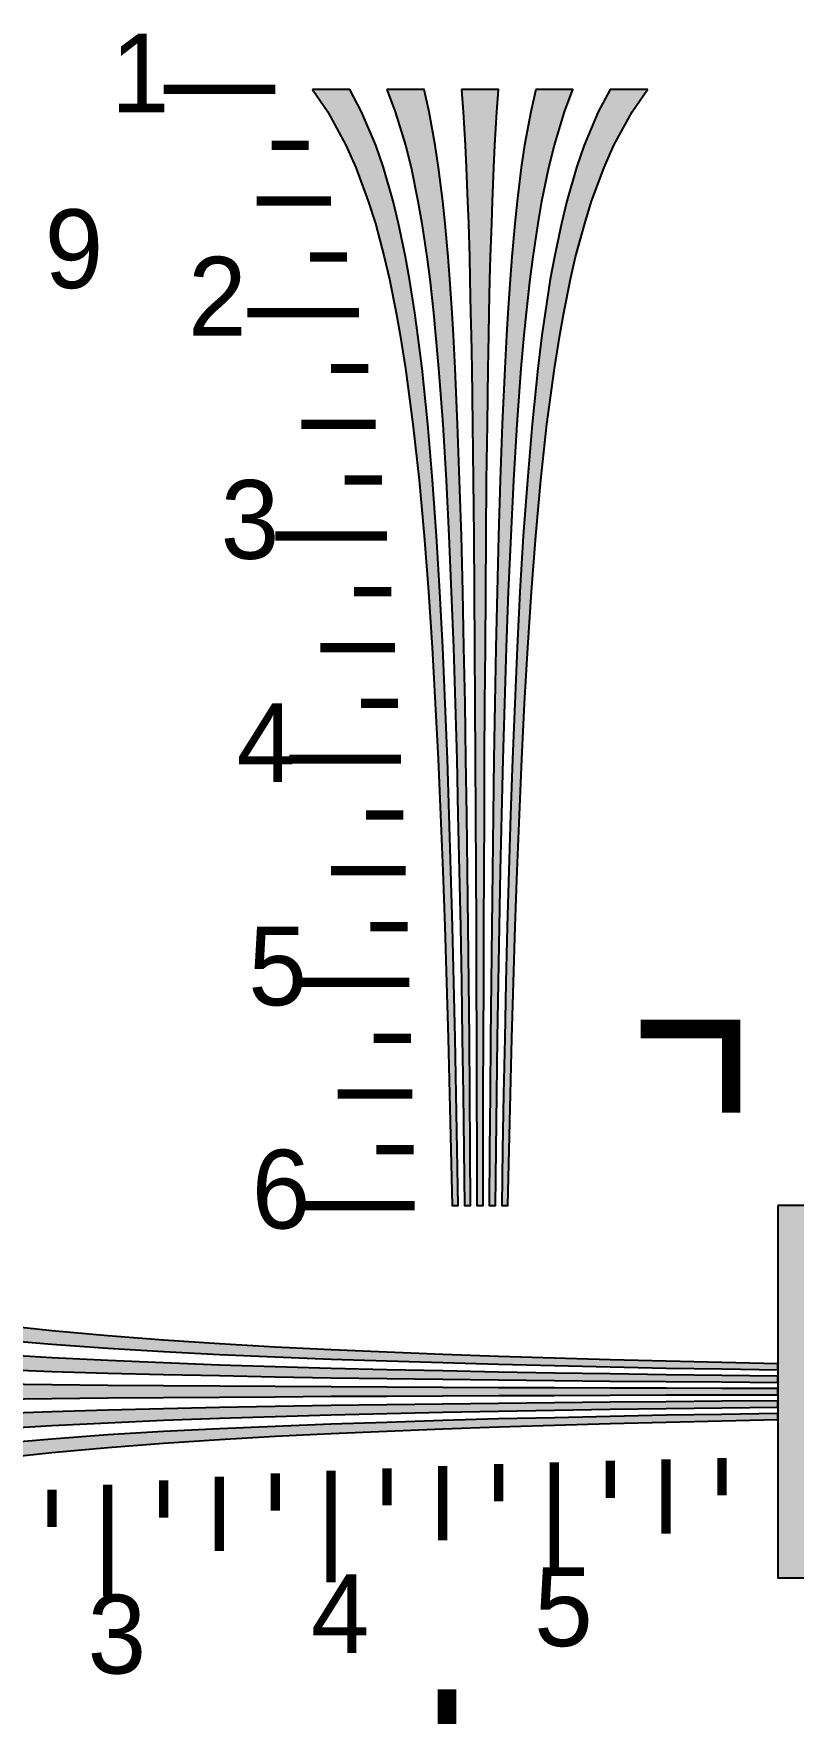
# Model space of a CAD drawing. Header units: millimetres. Extents: x 0 to 1582, y 0 to 984.
# Drawn here: x 591.2 to 754.5, y 435.1 to 796.3 of the extents above; entities that cross this region are included whole.
import ezdxf

# ---------------------------------------------------------------- set-up
doc = ezdxf.new("R2010")
doc.units = ezdxf.units.MM
for name, color, linetype in [('CENTER', 7, 'Continuous'), ('LABELS', 7, 'Continuous'), ('SFR', 7, 'Continuous')]:
    doc.layers.add(name, color=color, linetype=linetype)

msp = doc.modelspace()

# ---------------------------------------------------------------- hatches: boundary and pattern name
at = {"layer": 'CENTER', "true_color": 0x000000}
h = msp.add_hatch(color=7, dxfattribs=at)
h.dxf.hatch_style = 1
h.paths.add_polyline_path([(651.12, 784.25), (654.4, 779.45), (658.32, 772.25), (660.44, 767.45), (663.12, 760.25), (664.64, 755.45), (666.56, 748.25), (667.68, 743.45), (669.12, 736.25), (669.96, 731.45), (671.12, 724.25), (672.72, 712.25), (674.04, 700.25), (675.12, 688.25), (676.04, 676.25), (676.84, 664.25), (677.52, 652.25), (678.12, 640.25), (678.64, 628.25), (679.12, 616.25), (679.56, 604.25), (679.92, 592.25), (680.28, 580.25), (680.56, 568.25), (680.84, 556.25), (681.12, 544.25), (682.44, 544.25), (682.24, 556.25), (682.04, 568.25), (681.8, 580.25), (681.52, 592.25), (681.24, 604.25), (680.88, 616.25), (680.52, 628.25), (680.12, 640.25), (679.64, 652.25), (679.12, 664.25), (678.52, 676.25), (677.8, 688.25), (676.92, 700.25), (675.92, 712.25), (674.68, 724.25), (673.8, 731.45), (673.12, 736.25), (672, 743.45), (671.12, 748.25), (669.64, 755.45), (668.44, 760.25), (666.36, 767.45), (664.72, 772.25), (661.68, 779.45), (659.12, 784.25), (651.12, 784.25), (651.12, 784.25)])
h = msp.add_hatch(color=7, dxfattribs=at)
h.dxf.hatch_style = 1
h.paths.add_polyline_path([(667.12, 784.25), (668.92, 779.45), (671.12, 772.25), (672.32, 767.45), (673.8, 760.25), (674.64, 755.45), (675.68, 748.25), (676.32, 743.45), (677.12, 736.25), (677.6, 731.45), (678.24, 724.25), (679.12, 712.25), (679.84, 700.25), (680.44, 688.25), (680.96, 676.25), (681.4, 664.25), (681.8, 652.25), (682.12, 640.25), (682.4, 628.25), (682.68, 616.25), (682.92, 604.25), (683.12, 592.25), (683.32, 580.25), (683.48, 568.25), (683.64, 556.25), (683.8, 544.25), (685.12, 544.25), (685.04, 556.25), (684.92, 568.25), (684.84, 580.25), (684.72, 592.25), (684.6, 604.25), (684.44, 616.25), (684.28, 628.25), (684.12, 640.25), (683.92, 652.25), (683.68, 664.25), (683.44, 676.25), (683.12, 688.25), (682.76, 700.25), (682.32, 712.25), (681.8, 724.25), (681.4, 731.45), (681.12, 736.25), (680.64, 743.45), (680.28, 748.25), (679.64, 755.45), (679.12, 760.25), (678.24, 767.45), (677.52, 772.25), (676.2, 779.45), (675.12, 784.25), (667.12, 784.25), (667.12, 784.25)])
h = msp.add_hatch(color=7, dxfattribs=at)
h.dxf.hatch_style = 1
h.paths.add_polyline_path([(683.12, 784.25), (683.48, 779.45), (683.92, 772.25), (684.16, 767.45), (684.44, 760.25), (684.64, 755.45), (684.84, 748.25), (684.96, 743.45), (685.12, 736.25), (685.2, 731.45), (685.36, 724.25), (685.52, 712.25), (685.68, 700.25), (685.8, 688.25), (685.88, 676.25), (685.96, 664.25), (686.04, 652.25), (686.12, 640.25), (686.16, 628.25), (686.24, 616.25), (686.28, 604.25), (686.32, 592.25), (686.36, 580.25), (686.4, 568.25), (686.44, 556.25), (686.44, 544.25), (687.8, 544.25), (687.8, 556.25), (687.84, 568.25), (687.88, 580.25), (687.92, 592.25), (687.96, 604.25), (688, 616.25), (688.08, 628.25), (688.12, 640.25), (688.2, 652.25), (688.28, 664.25), (688.36, 676.25), (688.44, 688.25), (688.56, 700.25), (688.72, 712.25), (688.88, 724.25), (689.04, 731.45), (689.12, 736.25), (689.28, 743.45), (689.4, 748.25), (689.64, 755.45), (689.8, 760.25), (690.08, 767.45), (690.32, 772.25), (690.76, 779.45), (691.12, 784.25), (683.12, 784.25), (683.12, 784.25)])
h = msp.add_hatch(color=7, dxfattribs=at)
h.dxf.hatch_style = 1
h.paths.add_polyline_path([(699.12, 784.25), (698.04, 779.45), (696.72, 772.25), (696, 767.45), (695.12, 760.25), (694.64, 755.45), (693.96, 748.25), (693.6, 743.45), (693.12, 736.25), (692.84, 731.45), (692.44, 724.25), (691.92, 712.25), (691.48, 700.25), (691.12, 688.25), (690.8, 676.25), (690.56, 664.25), (690.32, 652.25), (690.12, 640.25), (689.96, 628.25), (689.8, 616.25), (689.64, 604.25), (689.52, 592.25), (689.4, 580.25), (689.32, 568.25), (689.2, 556.25), (689.12, 544.25), (690.44, 544.25), (690.6, 556.25), (690.76, 568.25), (690.92, 580.25), (691.12, 592.25), (691.32, 604.25), (691.56, 616.25), (691.84, 628.25), (692.12, 640.25), (692.44, 652.25), (692.84, 664.25), (693.28, 676.25), (693.8, 688.25), (694.4, 700.25), (695.12, 712.25), (696, 724.25), (696.64, 731.45), (697.12, 736.25), (697.92, 743.45), (698.56, 748.25), (699.64, 755.45), (700.44, 760.25), (701.92, 767.45), (703.12, 772.25), (705.32, 779.45), (707.12, 784.25), (699.12, 784.25), (699.12, 784.25)])
h = msp.add_hatch(color=7, dxfattribs=at)
h.dxf.hatch_style = 1
h.paths.add_polyline_path([(715.12, 784.25), (712.56, 779.45), (709.52, 772.25), (707.88, 767.45), (705.8, 760.25), (704.64, 755.45), (703.12, 748.25), (702.24, 743.45), (701.12, 736.25), (700.44, 731.45), (699.56, 724.25), (698.32, 712.25), (697.32, 700.25), (696.44, 688.25), (695.72, 676.25), (695.12, 664.25), (694.6, 652.25), (694.12, 640.25), (693.72, 628.25), (693.36, 616.25), (693, 604.25), (692.72, 592.25), (692.44, 580.25), (692.2, 568.25), (692, 556.25), (691.8, 544.25), (693.12, 544.25), (693.4, 556.25), (693.68, 568.25), (693.96, 580.25), (694.32, 592.25), (694.68, 604.25), (695.12, 616.25), (695.6, 628.25), (696.12, 640.25), (696.72, 652.25), (697.4, 664.25), (698.2, 676.25), (699.12, 688.25), (700.2, 700.25), (701.52, 712.25), (703.12, 724.25), (704.28, 731.45), (705.12, 736.25), (706.56, 743.45), (707.68, 748.25), (709.64, 755.45), (711.12, 760.25), (713.8, 767.45), (715.92, 772.25), (719.84, 779.45), (723.12, 784.25), (715.12, 784.25), (715.12, 784.25)])
h = msp.add_hatch(color=7, dxfattribs=at)
h.dxf.hatch_style = 1
h.paths.add_polyline_path([(751.12, 544.25), (751.12, 464.25), (831.12, 464.25), (831.12, 544.25), (751.12, 544.25)])
h = msp.add_hatch(color=7, dxfattribs=at)
h.dxf.hatch_style = 1
h.paths.add_polyline_path([(511.12, 532.25), (515.92, 529.69), (523.12, 526.65), (527.92, 525.01), (535.12, 522.93), (539.92, 521.77), (547.12, 520.25), (551.92, 519.37), (559.12, 518.25), (563.92, 517.57), (571.12, 516.69), (583.12, 515.45), (595.12, 514.45), (607.12, 513.57), (619.12, 512.85), (631.12, 512.25), (643.12, 511.73), (655.12, 511.25), (667.12, 510.85), (679.12, 510.49), (691.12, 510.13), (703.12, 509.85), (715.12, 509.57), (727.12, 509.33), (739.12, 509.13), (751.12, 508.93), (751.12, 510.25), (739.12, 510.53), (727.12, 510.81), (715.12, 511.09), (703.12, 511.45), (691.12, 511.81), (679.12, 512.25), (667.12, 512.73), (655.12, 513.25), (643.12, 513.85), (631.12, 514.53), (619.12, 515.33), (607.12, 516.25), (595.12, 517.33), (583.12, 518.65), (571.12, 520.25), (563.92, 521.41), (559.12, 522.25), (551.92, 523.69), (547.12, 524.81), (539.92, 526.77), (535.12, 528.25), (527.92, 530.93), (523.12, 533.05), (515.92, 536.97), (511.12, 540.25), (511.12, 532.25), (511.12, 532.25)])
h = msp.add_hatch(color=7, dxfattribs=at)
h.dxf.hatch_style = 1
h.paths.add_polyline_path([(511.12, 516.25), (515.92, 515.17), (523.12, 513.85), (527.92, 513.13), (535.12, 512.25), (539.92, 511.77), (547.12, 511.09), (551.92, 510.73), (559.12, 510.25), (563.92, 509.97), (571.12, 509.57), (583.12, 509.05), (595.12, 508.61), (607.12, 508.25), (619.12, 507.93), (631.12, 507.69), (643.12, 507.45), (655.12, 507.25), (667.12, 507.09), (679.12, 506.93), (691.12, 506.77), (703.12, 506.65), (715.12, 506.53), (727.12, 506.45), (739.12, 506.33), (751.12, 506.25), (751.12, 507.57), (739.12, 507.73), (727.12, 507.89), (715.12, 508.05), (703.12, 508.25), (691.12, 508.45), (679.12, 508.69), (667.12, 508.97), (655.12, 509.25), (643.12, 509.57), (631.12, 509.97), (619.12, 510.41), (607.12, 510.93), (595.12, 511.53), (583.12, 512.25), (571.12, 513.13), (563.92, 513.77), (559.12, 514.25), (551.92, 515.05), (547.12, 515.69), (539.92, 516.77), (535.12, 517.57), (527.92, 519.05), (523.12, 520.25), (515.92, 522.45), (511.12, 524.25), (511.12, 516.25), (511.12, 516.25)])
h = msp.add_hatch(color=7, dxfattribs=at)
h.dxf.hatch_style = 1
h.paths.add_polyline_path([(511.12, 500.25), (515.92, 500.61), (523.12, 501.05), (527.92, 501.29), (535.12, 501.57), (539.92, 501.77), (547.12, 501.97), (551.92, 502.09), (559.12, 502.25), (563.92, 502.33), (571.12, 502.49), (583.12, 502.65), (595.12, 502.81), (607.12, 502.93), (619.12, 503.01), (631.12, 503.09), (643.12, 503.17), (655.12, 503.25), (667.12, 503.29), (679.12, 503.37), (691.12, 503.41), (703.12, 503.45), (715.12, 503.49), (727.12, 503.53), (739.12, 503.57), (751.12, 503.57), (751.12, 504.93), (739.12, 504.93), (727.12, 504.97), (715.12, 505.01), (703.12, 505.05), (691.12, 505.09), (679.12, 505.13), (667.12, 505.21), (655.12, 505.25), (643.12, 505.33), (631.12, 505.41), (619.12, 505.49), (607.12, 505.57), (595.12, 505.69), (583.12, 505.85), (571.12, 506.01), (563.92, 506.17), (559.12, 506.25), (551.92, 506.41), (547.12, 506.53), (539.92, 506.77), (535.12, 506.93), (527.92, 507.21), (523.12, 507.45), (515.92, 507.89), (511.12, 508.25), (511.12, 500.25), (511.12, 500.25)])
h = msp.add_hatch(color=7, dxfattribs=at)
h.dxf.hatch_style = 1
h.paths.add_polyline_path([(511.12, 484.25), (515.92, 486.05), (523.12, 488.25), (527.92, 489.45), (535.12, 490.93), (539.92, 491.77), (547.12, 492.81), (551.92, 493.45), (559.12, 494.25), (563.92, 494.73), (571.12, 495.37), (583.12, 496.25), (595.12, 496.97), (607.12, 497.57), (619.12, 498.09), (631.12, 498.53), (643.12, 498.93), (655.12, 499.25), (667.12, 499.53), (679.12, 499.81), (691.12, 500.05), (703.12, 500.25), (715.12, 500.45), (727.12, 500.61), (739.12, 500.77), (751.12, 500.93), (751.12, 502.25), (739.12, 502.17), (727.12, 502.05), (715.12, 501.97), (703.12, 501.85), (691.12, 501.73), (679.12, 501.57), (667.12, 501.41), (655.12, 501.25), (643.12, 501.05), (631.12, 500.81), (619.12, 500.57), (607.12, 500.25), (595.12, 499.89), (583.12, 499.45), (571.12, 498.93), (563.92, 498.53), (559.12, 498.25), (551.92, 497.77), (547.12, 497.41), (539.92, 496.77), (535.12, 496.25), (527.92, 495.37), (523.12, 494.65), (515.92, 493.33), (511.12, 492.25), (511.12, 484.25), (511.12, 484.25)])
h = msp.add_hatch(color=7, dxfattribs=at)
h.dxf.hatch_style = 1
h.paths.add_polyline_path([(511.12, 468.25), (515.92, 471.53), (523.12, 475.45), (527.92, 477.57), (535.12, 480.25), (539.92, 481.77), (547.12, 483.69), (551.92, 484.81), (559.12, 486.25), (563.92, 487.09), (571.12, 488.25), (583.12, 489.85), (595.12, 491.17), (607.12, 492.25), (619.12, 493.17), (631.12, 493.97), (643.12, 494.65), (655.12, 495.25), (667.12, 495.77), (679.12, 496.25), (691.12, 496.69), (703.12, 497.05), (715.12, 497.41), (727.12, 497.69), (739.12, 497.97), (751.12, 498.25), (751.12, 499.57), (739.12, 499.37), (727.12, 499.17), (715.12, 498.93), (703.12, 498.65), (691.12, 498.37), (679.12, 498.01), (667.12, 497.65), (655.12, 497.25), (643.12, 496.77), (631.12, 496.25), (619.12, 495.65), (607.12, 494.93), (595.12, 494.05), (583.12, 493.05), (571.12, 491.81), (563.92, 490.93), (559.12, 490.25), (551.92, 489.13), (547.12, 488.25), (539.92, 486.77), (535.12, 485.57), (527.92, 483.49), (523.12, 481.85), (515.92, 478.81), (511.12, 476.25), (511.12, 468.25)])

# ---------------------------------------------------------------- linework, layer by layer
at = {"layer": 'CENTER', "color": 250, "lineweight": 35, "const_width": 2}
for points in [[(619.12, 784.25), (643.12, 784.25)], [(642.32, 772.25), (650.32, 772.25)], [(639.12, 760.25), (655.12, 760.25)], [(650.56, 748.25), (658.56, 748.25)], [(637.12, 736.25), (661.12, 736.25)], [(655.12, 724.25), (663.12, 724.25)], [(648.72, 712.25), (664.72, 712.25)], [(658.04, 700.25), (666.04, 700.25)], [(643.12, 688.25), (667.12, 688.25)], [(660.04, 676.25), (668.04, 676.25)], [(652.84, 664.25), (668.84, 664.25)], [(661.52, 652.25), (669.52, 652.25)], [(646.12, 640.25), (670.12, 640.25)], [(662.64, 628.25), (670.64, 628.25)], [(655.12, 616.25), (671.12, 616.25)], [(663.56, 604.25), (671.56, 604.25)], [(647.92, 592.25), (671.92, 592.25)], [(664.28, 580.25), (672.28, 580.25)], [(656.56, 568.25), (672.56, 568.25)], [(664.84, 556.25), (672.84, 556.25)], [(649.12, 544.25), (673.12, 544.25)], [(643.12, 478.65), (643.12, 486.65)], [(655.12, 463.25), (655.12, 487.25)], [(667.12, 479.77), (667.12, 487.77)], [(679.12, 472.25), (679.12, 488.25)], [(691.12, 480.69), (691.12, 488.69)], [(703.12, 465.05), (703.12, 489.05)], [(715.12, 481.41), (715.12, 489.41)], [(727.12, 473.69), (727.12, 489.69)], [(739.12, 481.97), (739.12, 489.97)], [(595.12, 475.17), (595.12, 483.17)], [(607.12, 460.25), (607.12, 484.25)], [(619.12, 477.17), (619.12, 485.17)], [(631.12, 469.97), (631.12, 485.97)]]:
    msp.add_lwpolyline(points, dxfattribs=at)
at = {"layer": 'CENTER', "color": 250}
for points in [[(651.12, 784.25), (654.4, 779.45), (658.32, 772.25), (660.44, 767.45), (663.12, 760.25), (664.64, 755.45), (666.56, 748.25), (667.68, 743.45), (669.12, 736.25), (669.96, 731.45), (671.12, 724.25), (672.72, 712.25), (674.04, 700.25), (675.12, 688.25), (676.04, 676.25), (676.84, 664.25), (677.52, 652.25), (678.12, 640.25), (678.64, 628.25), (679.12, 616.25), (679.56, 604.25), (679.92, 592.25), (680.28, 580.25), (680.56, 568.25), (680.84, 556.25), (681.12, 544.25), (682.44, 544.25), (682.24, 556.25), (682.04, 568.25), (681.8, 580.25), (681.52, 592.25), (681.24, 604.25), (680.88, 616.25), (680.52, 628.25), (680.12, 640.25), (679.64, 652.25), (679.12, 664.25), (678.52, 676.25), (677.8, 688.25), (676.92, 700.25), (675.92, 712.25), (674.68, 724.25), (673.8, 731.45), (673.12, 736.25), (672, 743.45), (671.12, 748.25), (669.64, 755.45), (668.44, 760.25), (666.36, 767.45), (664.72, 772.25), (661.68, 779.45), (659.12, 784.25), (651.12, 784.25), (651.12, 784.25)], [(667.12, 784.25), (668.92, 779.45), (671.12, 772.25), (672.32, 767.45), (673.8, 760.25), (674.64, 755.45), (675.68, 748.25), (676.32, 743.45), (677.12, 736.25), (677.6, 731.45), (678.24, 724.25), (679.12, 712.25), (679.84, 700.25), (680.44, 688.25), (680.96, 676.25), (681.4, 664.25), (681.8, 652.25), (682.12, 640.25), (682.4, 628.25), (682.68, 616.25), (682.92, 604.25), (683.12, 592.25), (683.32, 580.25), (683.48, 568.25), (683.64, 556.25), (683.8, 544.25), (685.12, 544.25), (685.04, 556.25), (684.92, 568.25), (684.84, 580.25), (684.72, 592.25), (684.6, 604.25), (684.44, 616.25), (684.28, 628.25), (684.12, 640.25), (683.92, 652.25), (683.68, 664.25), (683.44, 676.25), (683.12, 688.25), (682.76, 700.25), (682.32, 712.25), (681.8, 724.25), (681.4, 731.45), (681.12, 736.25), (680.64, 743.45), (680.28, 748.25), (679.64, 755.45), (679.12, 760.25), (678.24, 767.45), (677.52, 772.25), (676.2, 779.45), (675.12, 784.25), (667.12, 784.25), (667.12, 784.25)], [(683.12, 784.25), (683.48, 779.45), (683.92, 772.25), (684.16, 767.45), (684.44, 760.25), (684.64, 755.45), (684.84, 748.25), (684.96, 743.45), (685.12, 736.25), (685.2, 731.45), (685.36, 724.25), (685.52, 712.25), (685.68, 700.25), (685.8, 688.25), (685.88, 676.25), (685.96, 664.25), (686.04, 652.25), (686.12, 640.25), (686.16, 628.25), (686.24, 616.25), (686.28, 604.25), (686.32, 592.25), (686.36, 580.25), (686.4, 568.25), (686.44, 556.25), (686.44, 544.25), (687.8, 544.25), (687.8, 556.25), (687.84, 568.25), (687.88, 580.25), (687.92, 592.25), (687.96, 604.25), (688, 616.25), (688.08, 628.25), (688.12, 640.25), (688.2, 652.25), (688.28, 664.25), (688.36, 676.25), (688.44, 688.25), (688.56, 700.25), (688.72, 712.25), (688.88, 724.25), (689.04, 731.45), (689.12, 736.25), (689.28, 743.45), (689.4, 748.25), (689.64, 755.45), (689.8, 760.25), (690.08, 767.45), (690.32, 772.25), (690.76, 779.45), (691.12, 784.25), (683.12, 784.25), (683.12, 784.25)], [(699.12, 784.25), (698.04, 779.45), (696.72, 772.25), (696, 767.45), (695.12, 760.25), (694.64, 755.45), (693.96, 748.25), (693.6, 743.45), (693.12, 736.25), (692.84, 731.45), (692.44, 724.25), (691.92, 712.25), (691.48, 700.25), (691.12, 688.25), (690.8, 676.25), (690.56, 664.25), (690.32, 652.25), (690.12, 640.25), (689.96, 628.25), (689.8, 616.25), (689.64, 604.25), (689.52, 592.25), (689.4, 580.25), (689.32, 568.25), (689.2, 556.25), (689.12, 544.25), (690.44, 544.25), (690.6, 556.25), (690.76, 568.25), (690.92, 580.25), (691.12, 592.25), (691.32, 604.25), (691.56, 616.25), (691.84, 628.25), (692.12, 640.25), (692.44, 652.25), (692.84, 664.25), (693.28, 676.25), (693.8, 688.25), (694.4, 700.25), (695.12, 712.25), (696, 724.25), (696.64, 731.45), (697.12, 736.25), (697.92, 743.45), (698.56, 748.25), (699.64, 755.45), (700.44, 760.25), (701.92, 767.45), (703.12, 772.25), (705.32, 779.45), (707.12, 784.25), (699.12, 784.25), (699.12, 784.25)], [(715.12, 784.25), (712.56, 779.45), (709.52, 772.25), (707.88, 767.45), (705.8, 760.25), (704.64, 755.45), (703.12, 748.25), (702.24, 743.45), (701.12, 736.25), (700.44, 731.45), (699.56, 724.25), (698.32, 712.25), (697.32, 700.25), (696.44, 688.25), (695.72, 676.25), (695.12, 664.25), (694.6, 652.25), (694.12, 640.25), (693.72, 628.25), (693.36, 616.25), (693, 604.25), (692.72, 592.25), (692.44, 580.25), (692.2, 568.25), (692, 556.25), (691.8, 544.25), (693.12, 544.25), (693.4, 556.25), (693.68, 568.25), (693.96, 580.25), (694.32, 592.25), (694.68, 604.25), (695.12, 616.25), (695.6, 628.25), (696.12, 640.25), (696.72, 652.25), (697.4, 664.25), (698.2, 676.25), (699.12, 688.25), (700.2, 700.25), (701.52, 712.25), (703.12, 724.25), (704.28, 731.45), (705.12, 736.25), (706.56, 743.45), (707.68, 748.25), (709.64, 755.45), (711.12, 760.25), (713.8, 767.45), (715.92, 772.25), (719.84, 779.45), (723.12, 784.25), (715.12, 784.25), (715.12, 784.25)], [(751.12, 544.25), (751.12, 464.25), (831.12, 464.25), (831.12, 544.25), (751.12, 544.25)]]:
    msp.add_lwpolyline(points, close=True, dxfattribs=at)
for points in [[(583.12, 515.45), (595.12, 514.45), (607.12, 513.57), (619.12, 512.85), (631.12, 512.25), (643.12, 511.73), (655.12, 511.25), (667.12, 510.85), (679.12, 510.49), (691.12, 510.13), (703.12, 509.85), (715.12, 509.57), (727.12, 509.33), (739.12, 509.13), (751.12, 508.93), (751.12, 510.25), (739.12, 510.53), (727.12, 510.81), (715.12, 511.09), (703.12, 511.45), (691.12, 511.81), (679.12, 512.25), (667.12, 512.73), (655.12, 513.25), (643.12, 513.85), (631.12, 514.53), (619.12, 515.33), (607.12, 516.25), (595.12, 517.33), (583.12, 518.65)], [(583.12, 509.05), (595.12, 508.61), (607.12, 508.25), (619.12, 507.93), (631.12, 507.69), (643.12, 507.45), (655.12, 507.25), (667.12, 507.09), (679.12, 506.93), (691.12, 506.77), (703.12, 506.65), (715.12, 506.53), (727.12, 506.45), (739.12, 506.33), (751.12, 506.25), (751.12, 507.57), (739.12, 507.73), (727.12, 507.89), (715.12, 508.05), (703.12, 508.25), (691.12, 508.45), (679.12, 508.69), (667.12, 508.97), (655.12, 509.25), (643.12, 509.57), (631.12, 509.97), (619.12, 510.41), (607.12, 510.93), (595.12, 511.53), (583.12, 512.25)], [(583.12, 502.65), (595.12, 502.81), (607.12, 502.93), (619.12, 503.01), (631.12, 503.09), (643.12, 503.17), (655.12, 503.25), (667.12, 503.29), (679.12, 503.37), (691.12, 503.41), (703.12, 503.45), (715.12, 503.49), (727.12, 503.53), (739.12, 503.57), (751.12, 503.57), (751.12, 504.93), (739.12, 504.93), (727.12, 504.97), (715.12, 505.01), (703.12, 505.05), (691.12, 505.09), (679.12, 505.13), (667.12, 505.21), (655.12, 505.25), (643.12, 505.33), (631.12, 505.41), (619.12, 505.49), (607.12, 505.57), (595.12, 505.69), (583.12, 505.85)], [(583.12, 496.25), (595.12, 496.97), (607.12, 497.57), (619.12, 498.09), (631.12, 498.53), (643.12, 498.93), (655.12, 499.25), (667.12, 499.53), (679.12, 499.81), (691.12, 500.05), (703.12, 500.25), (715.12, 500.45), (727.12, 500.61), (739.12, 500.77), (751.12, 500.93), (751.12, 502.25), (739.12, 502.17), (727.12, 502.05), (715.12, 501.97), (703.12, 501.85), (691.12, 501.73), (679.12, 501.57), (667.12, 501.41), (655.12, 501.25), (643.12, 501.05), (631.12, 500.81), (619.12, 500.57), (607.12, 500.25), (595.12, 499.89), (583.12, 499.45)], [(583.12, 489.85), (595.12, 491.17), (607.12, 492.25), (619.12, 493.17), (631.12, 493.97), (643.12, 494.65), (655.12, 495.25), (667.12, 495.77), (679.12, 496.25), (691.12, 496.69), (703.12, 497.05), (715.12, 497.41), (727.12, 497.69), (739.12, 497.97), (751.12, 498.25), (751.12, 499.57), (739.12, 499.37), (727.12, 499.17), (715.12, 498.93), (703.12, 498.65), (691.12, 498.37), (679.12, 498.01), (667.12, 497.65), (655.12, 497.25), (643.12, 496.77), (631.12, 496.25), (619.12, 495.65), (607.12, 494.93), (595.12, 494.05), (583.12, 493.05)]]:
    msp.add_lwpolyline(points, dxfattribs=at)
at = {"layer": 'CENTER', "color": 250, "true_color": 0x000000}
for points in [[(659.12, 784.25), (651.12, 784.25), (654.4, 779.45)], [(659.12, 784.25), (654.4, 779.45), (658.32, 772.25)], [(659.12, 784.25), (658.32, 772.25), (660.44, 767.45)], [(659.12, 784.25), (660.44, 767.45), (663.12, 760.25)], [(659.12, 784.25), (663.12, 760.25), (664.64, 755.45)], [(659.12, 784.25), (664.64, 755.45), (666.56, 748.25)], [(659.12, 784.25), (666.56, 748.25), (667.68, 743.45)], [(659.12, 784.25), (667.68, 743.45), (676.92, 700.25)], [(659.12, 784.25), (676.92, 700.25), (675.92, 712.25)], [(659.12, 784.25), (675.92, 712.25), (674.68, 724.25)], [(659.12, 784.25), (674.68, 724.25), (673.8, 731.45)], [(659.12, 784.25), (673.8, 731.45), (673.12, 736.25)], [(659.12, 784.25), (673.12, 736.25), (672, 743.45)], [(659.12, 784.25), (672, 743.45), (671.12, 748.25)], [(659.12, 784.25), (671.12, 748.25), (669.64, 755.45)], [(659.12, 784.25), (669.64, 755.45), (668.44, 760.25)], [(659.12, 784.25), (668.44, 760.25), (666.36, 767.45)], [(659.12, 784.25), (666.36, 767.45), (664.72, 772.25)], [(664.72, 772.25), (661.68, 779.45), (659.12, 784.25)], [(675.12, 784.25), (667.12, 784.25), (668.92, 779.45)], [(675.12, 784.25), (668.92, 779.45), (671.12, 772.25)], [(675.12, 784.25), (671.12, 772.25), (672.32, 767.45)], [(675.12, 784.25), (672.32, 767.45), (673.8, 760.25)], [(675.12, 784.25), (673.8, 760.25), (674.64, 755.45)], [(675.12, 784.25), (674.64, 755.45), (675.68, 748.25)], [(675.12, 784.25), (675.68, 748.25), (676.32, 743.45)], [(675.12, 784.25), (676.32, 743.45), (677.12, 736.25)], [(675.12, 784.25), (677.12, 736.25), (677.6, 731.45)], [(675.12, 784.25), (677.6, 731.45), (678.24, 724.25)], [(675.12, 784.25), (678.24, 724.25), (679.12, 712.25)], [(675.12, 784.25), (679.12, 712.25), (679.84, 700.25)], [(675.12, 784.25), (679.84, 700.25), (684.28, 628.25)], [(675.12, 784.25), (684.28, 628.25), (684.12, 640.25)], [(675.12, 784.25), (684.12, 640.25), (683.92, 652.25)], [(675.12, 784.25), (683.92, 652.25), (683.68, 664.25)], [(675.12, 784.25), (683.68, 664.25), (683.44, 676.25)], [(675.12, 784.25), (683.44, 676.25), (683.12, 688.25)], [(675.12, 784.25), (683.12, 688.25), (682.76, 700.25)], [(675.12, 784.25), (682.76, 700.25), (682.32, 712.25)], [(675.12, 784.25), (682.32, 712.25), (681.8, 724.25)], [(675.12, 784.25), (681.8, 724.25), (681.4, 731.45)], [(675.12, 784.25), (681.4, 731.45), (681.12, 736.25)], [(675.12, 784.25), (681.12, 736.25), (680.64, 743.45)], [(675.12, 784.25), (680.64, 743.45), (680.28, 748.25)], [(675.12, 784.25), (680.28, 748.25), (679.64, 755.45)], [(675.12, 784.25), (679.64, 755.45), (679.12, 760.25)], [(675.12, 784.25), (679.12, 760.25), (678.24, 767.45)], [(675.12, 784.25), (678.24, 767.45), (677.52, 772.25)], [(677.52, 772.25), (676.2, 779.45), (675.12, 784.25)], [(691.12, 784.25), (683.12, 784.25), (683.48, 779.45)], [(691.12, 784.25), (683.48, 779.45), (683.92, 772.25)], [(691.12, 784.25), (683.92, 772.25), (684.16, 767.45)], [(691.12, 784.25), (684.16, 767.45), (684.44, 760.25)], [(691.12, 784.25), (684.44, 760.25), (684.64, 755.45)], [(691.12, 784.25), (684.64, 755.45), (684.84, 748.25)], [(691.12, 784.25), (684.84, 748.25), (684.96, 743.45)], [(691.12, 784.25), (684.96, 743.45), (685.12, 736.25)], [(691.12, 784.25), (685.12, 736.25), (685.2, 731.45)], [(691.12, 784.25), (685.2, 731.45), (685.36, 724.25)], [(691.12, 784.25), (685.36, 724.25), (685.52, 712.25)], [(685.52, 712.25), (690.76, 779.45), (691.12, 784.25)], [(707.12, 784.25), (695.12, 760.25), (694.64, 755.45)], [(694.64, 755.45), (705.32, 779.45), (707.12, 784.25)], [(707.12, 784.25), (696, 767.45), (695.12, 760.25)], [(707.12, 784.25), (696.72, 772.25), (696, 767.45)], [(707.12, 784.25), (698.04, 779.45), (696.72, 772.25)], [(707.12, 784.25), (699.12, 784.25), (698.04, 779.45)], [(723.12, 784.25), (707.88, 767.45), (705.8, 760.25)], [(705.8, 760.25), (719.84, 779.45), (723.12, 784.25)], [(723.12, 784.25), (709.52, 772.25), (707.88, 767.45)], [(723.12, 784.25), (712.56, 779.45), (709.52, 772.25)], [(723.12, 784.25), (715.12, 784.25), (712.56, 779.45)], [(685.52, 712.25), (690.32, 772.25), (690.76, 779.45)], [(694.64, 755.45), (703.12, 772.25), (705.32, 779.45)], [(705.8, 760.25), (715.92, 772.25), (719.84, 779.45)], [(685.52, 712.25), (690.08, 767.45), (690.32, 772.25)], [(694.64, 755.45), (701.92, 767.45), (703.12, 772.25)], [(705.8, 760.25), (713.8, 767.45), (715.92, 772.25)], [(685.52, 712.25), (689.8, 760.25), (690.08, 767.45)], [(694.64, 755.45), (700.44, 760.25), (701.92, 767.45)], [(705.8, 760.25), (711.12, 760.25), (713.8, 767.45)], [(685.52, 712.25), (689.64, 755.45), (689.8, 760.25)], [(705.8, 760.25), (694.6, 652.25), (694.12, 640.25)], [(705.8, 760.25), (694.12, 640.25), (700.2, 700.25)], [(705.8, 760.25), (695.12, 664.25), (694.6, 652.25)], [(694.64, 755.45), (699.64, 755.45), (700.44, 760.25)], [(705.8, 760.25), (695.72, 676.25), (695.12, 664.25)], [(705.8, 760.25), (696.44, 688.25), (695.72, 676.25)], [(705.8, 760.25), (697.32, 700.25), (696.44, 688.25)], [(705.8, 760.25), (698.32, 712.25), (697.32, 700.25)], [(705.8, 760.25), (699.56, 724.25), (698.32, 712.25)], [(705.8, 760.25), (700.44, 731.45), (699.56, 724.25)], [(705.8, 760.25), (700.2, 700.25), (701.52, 712.25)], [(705.8, 760.25), (701.12, 736.25), (700.44, 731.45)], [(705.8, 760.25), (702.24, 743.45), (701.12, 736.25)], [(705.8, 760.25), (701.52, 712.25), (703.12, 724.25)], [(705.8, 760.25), (703.12, 748.25), (702.24, 743.45)], [(705.8, 760.25), (704.64, 755.45), (703.12, 748.25)], [(705.8, 760.25), (703.12, 724.25), (704.28, 731.45)], [(705.8, 760.25), (704.28, 731.45), (705.12, 736.25)], [(705.8, 760.25), (705.12, 736.25), (706.56, 743.45)], [(705.8, 760.25), (706.56, 743.45), (707.68, 748.25)], [(705.8, 760.25), (707.68, 748.25), (709.64, 755.45)], [(705.8, 760.25), (709.64, 755.45), (711.12, 760.25)], [(685.52, 712.25), (689.4, 748.25), (689.64, 755.45)], [(694.64, 755.45), (689.2, 556.25), (689.12, 544.25)], [(694.64, 755.45), (689.12, 544.25), (691.56, 616.25)], [(694.64, 755.45), (689.32, 568.25), (689.2, 556.25)], [(694.64, 755.45), (689.4, 580.25), (689.32, 568.25)], [(694.64, 755.45), (689.52, 592.25), (689.4, 580.25)], [(694.64, 755.45), (689.64, 604.25), (689.52, 592.25)], [(694.64, 755.45), (689.8, 616.25), (689.64, 604.25)], [(694.64, 755.45), (689.96, 628.25), (689.8, 616.25)], [(694.64, 755.45), (690.12, 640.25), (689.96, 628.25)], [(694.64, 755.45), (690.32, 652.25), (690.12, 640.25)], [(694.64, 755.45), (690.56, 664.25), (690.32, 652.25)], [(694.64, 755.45), (690.8, 676.25), (690.56, 664.25)], [(694.64, 755.45), (691.12, 688.25), (690.8, 676.25)], [(694.64, 755.45), (691.48, 700.25), (691.12, 688.25)], [(694.64, 755.45), (691.92, 712.25), (691.48, 700.25)], [(694.64, 755.45), (691.56, 616.25), (691.84, 628.25)], [(694.64, 755.45), (691.84, 628.25), (692.12, 640.25)], [(694.64, 755.45), (692.44, 724.25), (691.92, 712.25)], [(694.64, 755.45), (692.12, 640.25), (692.44, 652.25)], [(694.64, 755.45), (692.84, 731.45), (692.44, 724.25)], [(694.64, 755.45), (692.44, 652.25), (692.84, 664.25)], [(694.64, 755.45), (693.12, 736.25), (692.84, 731.45)], [(694.64, 755.45), (692.84, 664.25), (693.28, 676.25)], [(694.64, 755.45), (693.6, 743.45), (693.12, 736.25)], [(694.64, 755.45), (693.28, 676.25), (693.8, 688.25)], [(694.64, 755.45), (693.96, 748.25), (693.6, 743.45)], [(694.64, 755.45), (693.8, 688.25), (694.4, 700.25)], [(694.64, 755.45), (694.4, 700.25), (695.12, 712.25)], [(694.64, 755.45), (695.12, 712.25), (696, 724.25)], [(694.64, 755.45), (696, 724.25), (696.64, 731.45)], [(694.64, 755.45), (696.64, 731.45), (697.12, 736.25)], [(694.64, 755.45), (697.12, 736.25), (697.92, 743.45)], [(694.64, 755.45), (697.92, 743.45), (698.56, 748.25)], [(694.64, 755.45), (698.56, 748.25), (699.64, 755.45)], [(685.52, 712.25), (689.28, 743.45), (689.4, 748.25)], [(667.68, 743.45), (669.12, 736.25), (676.92, 700.25)], [(685.52, 712.25), (689.12, 736.25), (689.28, 743.45)], [(669.12, 736.25), (669.96, 731.45), (677.8, 688.25)], [(669.12, 736.25), (677.8, 688.25), (676.92, 700.25)], [(685.52, 712.25), (689.04, 731.45), (689.12, 736.25)], [(669.96, 731.45), (671.12, 724.25), (677.8, 688.25)], [(685.52, 712.25), (688.88, 724.25), (689.04, 731.45)], [(671.12, 724.25), (672.72, 712.25), (678.52, 676.25)], [(671.12, 724.25), (678.52, 676.25), (677.8, 688.25)], [(685.52, 712.25), (688.72, 712.25), (688.88, 724.25)], [(672.72, 712.25), (674.04, 700.25), (679.64, 652.25)], [(672.72, 712.25), (679.64, 652.25), (679.12, 664.25)], [(672.72, 712.25), (679.12, 664.25), (678.52, 676.25)], [(685.52, 712.25), (685.68, 700.25), (687.8, 544.25)], [(685.52, 712.25), (687.8, 544.25), (687.8, 556.25)], [(685.52, 712.25), (687.8, 556.25), (687.84, 568.25)], [(685.52, 712.25), (687.84, 568.25), (687.88, 580.25)], [(685.52, 712.25), (687.88, 580.25), (687.92, 592.25)], [(685.52, 712.25), (687.92, 592.25), (687.96, 604.25)], [(685.52, 712.25), (687.96, 604.25), (688, 616.25)], [(685.52, 712.25), (688, 616.25), (688.08, 628.25)], [(685.52, 712.25), (688.08, 628.25), (688.12, 640.25)], [(685.52, 712.25), (688.12, 640.25), (688.2, 652.25)], [(685.52, 712.25), (688.2, 652.25), (688.28, 664.25)], [(685.52, 712.25), (688.28, 664.25), (688.36, 676.25)], [(685.52, 712.25), (688.36, 676.25), (688.44, 688.25)], [(685.52, 712.25), (688.44, 688.25), (688.56, 700.25)], [(685.52, 712.25), (688.56, 700.25), (688.72, 712.25)], [(674.04, 700.25), (675.12, 688.25), (680.12, 640.25)], [(674.04, 700.25), (680.12, 640.25), (679.64, 652.25)], [(679.84, 700.25), (680.44, 688.25), (684.44, 616.25)], [(679.84, 700.25), (684.44, 616.25), (684.28, 628.25)], [(685.68, 700.25), (685.8, 688.25), (687.8, 544.25)], [(694.12, 640.25), (699.12, 688.25), (700.2, 700.25)], [(675.12, 688.25), (676.04, 676.25), (680.88, 616.25)], [(675.12, 688.25), (680.88, 616.25), (680.52, 628.25)], [(675.12, 688.25), (680.52, 628.25), (680.12, 640.25)], [(680.44, 688.25), (680.96, 676.25), (684.72, 592.25)], [(680.44, 688.25), (684.72, 592.25), (684.6, 604.25)], [(680.44, 688.25), (684.6, 604.25), (684.44, 616.25)], [(685.8, 688.25), (685.88, 676.25), (685.96, 664.25)], [(685.8, 688.25), (685.96, 664.25), (687.8, 544.25)], [(694.12, 640.25), (698.2, 676.25), (699.12, 688.25)], [(676.04, 676.25), (676.84, 664.25), (681.24, 604.25)], [(676.04, 676.25), (681.24, 604.25), (680.88, 616.25)], [(680.96, 676.25), (681.4, 664.25), (684.84, 580.25)], [(680.96, 676.25), (684.84, 580.25), (684.72, 592.25)], [(694.12, 640.25), (697.4, 664.25), (698.2, 676.25)], [(676.84, 664.25), (677.52, 652.25), (681.8, 580.25)], [(676.84, 664.25), (681.8, 580.25), (681.52, 592.25)], [(676.84, 664.25), (681.52, 592.25), (681.24, 604.25)], [(681.4, 664.25), (681.8, 652.25), (685.04, 556.25)], [(681.4, 664.25), (685.04, 556.25), (684.92, 568.25)], [(681.4, 664.25), (684.92, 568.25), (684.84, 580.25)], [(685.96, 664.25), (686.04, 652.25), (686.12, 640.25)], [(685.96, 664.25), (686.12, 640.25), (687.8, 544.25)], [(694.12, 640.25), (696.72, 652.25), (697.4, 664.25)], [(677.52, 652.25), (678.12, 640.25), (682.04, 568.25)], [(677.52, 652.25), (682.04, 568.25), (681.8, 580.25)], [(681.8, 652.25), (682.12, 640.25), (685.12, 544.25)], [(681.8, 652.25), (685.12, 544.25), (685.04, 556.25)], [(694.12, 640.25), (696.12, 640.25), (696.72, 652.25)], [(678.12, 640.25), (678.64, 628.25), (682.44, 544.25)], [(678.12, 640.25), (682.44, 544.25), (682.24, 556.25)], [(678.12, 640.25), (682.24, 556.25), (682.04, 568.25)], [(682.12, 640.25), (682.4, 628.25), (685.12, 544.25)], [(686.12, 640.25), (686.16, 628.25), (686.24, 616.25)], [(686.12, 640.25), (686.24, 616.25), (687.8, 544.25)], [(694.12, 640.25), (692, 556.25), (691.8, 544.25)], [(694.12, 640.25), (691.8, 544.25), (693.12, 544.25)], [(694.12, 640.25), (692.2, 568.25), (692, 556.25)], [(694.12, 640.25), (692.44, 580.25), (692.2, 568.25)], [(694.12, 640.25), (692.72, 592.25), (692.44, 580.25)], [(694.12, 640.25), (693, 604.25), (692.72, 592.25)], [(694.12, 640.25), (693.36, 616.25), (693, 604.25)], [(694.12, 640.25), (693.12, 544.25), (693.4, 556.25)], [(694.12, 640.25), (693.72, 628.25), (693.36, 616.25)], [(694.12, 640.25), (693.4, 556.25), (693.68, 568.25)], [(694.12, 640.25), (693.68, 568.25), (693.96, 580.25)], [(694.12, 640.25), (693.96, 580.25), (694.32, 592.25)], [(694.12, 640.25), (694.32, 592.25), (694.68, 604.25)], [(694.12, 640.25), (694.68, 604.25), (695.12, 616.25)], [(694.12, 640.25), (695.12, 616.25), (695.6, 628.25)], [(694.12, 640.25), (695.6, 628.25), (696.12, 640.25)], [(678.64, 628.25), (679.12, 616.25), (682.44, 544.25)], [(682.4, 628.25), (682.68, 616.25), (685.12, 544.25)], [(679.12, 616.25), (679.56, 604.25), (682.44, 544.25)], [(682.68, 616.25), (682.92, 604.25), (685.12, 544.25)], [(686.24, 616.25), (686.28, 604.25), (686.36, 580.25)], [(686.24, 616.25), (686.36, 580.25), (687.8, 544.25)], [(689.12, 544.25), (691.32, 604.25), (691.56, 616.25)], [(679.56, 604.25), (679.92, 592.25), (682.44, 544.25)], [(682.92, 604.25), (683.12, 592.25), (683.32, 580.25)], [(682.92, 604.25), (683.32, 580.25), (685.12, 544.25)], [(686.28, 604.25), (686.32, 592.25), (686.36, 580.25)], [(689.12, 544.25), (691.12, 592.25), (691.32, 604.25)], [(679.92, 592.25), (680.28, 580.25), (682.44, 544.25)], [(689.12, 544.25), (690.92, 580.25), (691.12, 592.25)], [(680.28, 580.25), (680.56, 568.25), (680.84, 556.25)], [(680.28, 580.25), (680.84, 556.25), (682.44, 544.25)], [(683.32, 580.25), (683.48, 568.25), (683.64, 556.25)], [(683.32, 580.25), (683.64, 556.25), (683.8, 544.25)], [(683.32, 580.25), (683.8, 544.25), (685.12, 544.25)], [(686.36, 580.25), (686.4, 568.25), (687.8, 544.25)], [(689.12, 544.25), (690.76, 568.25), (690.92, 580.25)], [(686.4, 568.25), (686.44, 556.25), (687.8, 544.25)], [(689.12, 544.25), (690.6, 556.25), (690.76, 568.25)], [(680.84, 556.25), (681.12, 544.25), (682.44, 544.25)], [(686.44, 556.25), (686.44, 544.25), (687.8, 544.25)], [(689.12, 544.25), (690.44, 544.25), (690.6, 556.25)], [(831.12, 544.25), (751.12, 544.25), (751.12, 464.25)], [(751.12, 464.25), (831.12, 464.25), (831.12, 544.25)], [(511.12, 532.25), (583.12, 515.45), (595.12, 514.45)], [(511.12, 532.25), (595.12, 514.45), (551.92, 523.69)], [(595.12, 514.45), (559.12, 522.25), (551.92, 523.69)], [(595.12, 514.45), (563.92, 521.41), (559.12, 522.25)], [(595.12, 514.45), (571.12, 520.25), (563.92, 521.41)], [(595.12, 514.45), (583.12, 518.65), (571.12, 520.25)], [(595.12, 514.45), (595.12, 517.33), (583.12, 518.65)], [(595.12, 514.45), (607.12, 516.25), (595.12, 517.33)], [(511.12, 516.25), (583.12, 509.05), (595.12, 508.61)], [(511.12, 516.25), (595.12, 508.61), (607.12, 508.25)], [(511.12, 516.25), (607.12, 508.25), (619.12, 507.93)], [(511.12, 516.25), (619.12, 507.93), (631.12, 507.69)], [(511.12, 516.25), (631.12, 507.69), (643.12, 507.45)], [(511.12, 516.25), (643.12, 507.45), (655.12, 507.25)], [(511.12, 516.25), (655.12, 507.25), (667.12, 507.09)], [(511.12, 516.25), (667.12, 507.09), (595.12, 511.53)], [(511.12, 516.25), (595.12, 511.53), (583.12, 512.25)], [(595.12, 514.45), (619.12, 515.33), (607.12, 516.25)], [(595.12, 514.45), (631.12, 514.53), (619.12, 515.33)], [(595.12, 514.45), (643.12, 513.85), (631.12, 514.53)], [(595.12, 514.45), (607.12, 513.57), (619.12, 512.85)], [(595.12, 514.45), (619.12, 512.85), (631.12, 512.25)], [(595.12, 514.45), (631.12, 512.25), (643.12, 511.73)], [(595.12, 514.45), (643.12, 511.73), (655.12, 511.25)], [(595.12, 514.45), (655.12, 511.25), (667.12, 510.85)], [(595.12, 514.45), (667.12, 510.85), (679.12, 510.49)], [(595.12, 514.45), (679.12, 510.49), (691.12, 510.13)], [(595.12, 514.45), (691.12, 510.13), (703.12, 509.85)], [(595.12, 514.45), (703.12, 509.85), (715.12, 509.57)], [(595.12, 514.45), (715.12, 509.57), (727.12, 509.33)], [(595.12, 514.45), (727.12, 509.33), (739.12, 509.13)], [(595.12, 514.45), (739.12, 509.13), (751.12, 508.93)], [(595.12, 514.45), (751.12, 508.93), (715.12, 511.09)], [(595.12, 514.45), (715.12, 511.09), (703.12, 511.45)], [(595.12, 514.45), (703.12, 511.45), (691.12, 511.81)], [(595.12, 514.45), (691.12, 511.81), (679.12, 512.25)], [(595.12, 514.45), (679.12, 512.25), (667.12, 512.73)], [(595.12, 514.45), (667.12, 512.73), (655.12, 513.25)], [(595.12, 514.45), (655.12, 513.25), (643.12, 513.85)], [(667.12, 507.09), (607.12, 510.93), (595.12, 511.53)], [(667.12, 507.09), (619.12, 510.41), (607.12, 510.93)], [(667.12, 507.09), (631.12, 509.97), (619.12, 510.41)], [(667.12, 507.09), (643.12, 509.57), (631.12, 509.97)], [(667.12, 507.09), (655.12, 509.25), (643.12, 509.57)], [(751.12, 508.93), (727.12, 510.81), (715.12, 511.09)], [(751.12, 508.93), (739.12, 510.53), (727.12, 510.81)], [(751.12, 508.93), (751.12, 510.25), (739.12, 510.53)], [(515.92, 500.61), (595.12, 505.69), (583.12, 505.85)], [(515.92, 500.61), (523.12, 501.05), (595.12, 505.69)], [(523.12, 501.05), (607.12, 505.57), (595.12, 505.69)], [(667.12, 507.09), (667.12, 508.97), (655.12, 509.25)], [(667.12, 507.09), (679.12, 508.69), (667.12, 508.97)], [(667.12, 507.09), (691.12, 508.45), (679.12, 508.69)], [(667.12, 507.09), (703.12, 508.25), (691.12, 508.45)], [(667.12, 507.09), (715.12, 508.05), (703.12, 508.25)], [(667.12, 507.09), (727.12, 507.89), (715.12, 508.05)], [(667.12, 507.09), (739.12, 507.73), (727.12, 507.89)], [(667.12, 507.09), (751.12, 507.57), (739.12, 507.73)], [(667.12, 507.09), (751.12, 506.25), (751.12, 507.57)], [(667.12, 507.09), (679.12, 506.93), (703.12, 506.65)], [(667.12, 507.09), (703.12, 506.65), (715.12, 506.53)], [(667.12, 507.09), (715.12, 506.53), (727.12, 506.45)], [(667.12, 507.09), (727.12, 506.45), (739.12, 506.33)], [(667.12, 507.09), (739.12, 506.33), (751.12, 506.25)], [(679.12, 506.93), (691.12, 506.77), (703.12, 506.65)], [(523.12, 501.05), (527.92, 501.29), (607.12, 505.57)], [(527.92, 501.29), (619.12, 505.49), (607.12, 505.57)], [(527.92, 501.29), (539.92, 501.77), (619.12, 505.49)], [(539.92, 501.77), (631.12, 505.41), (619.12, 505.49)], [(539.92, 501.77), (643.12, 505.33), (631.12, 505.41)], [(539.92, 501.77), (655.12, 505.25), (643.12, 505.33)], [(539.92, 501.77), (547.12, 501.97), (655.12, 505.25)], [(547.12, 501.97), (667.12, 505.21), (655.12, 505.25)], [(547.12, 501.97), (551.92, 502.09), (667.12, 505.21)], [(551.92, 502.09), (679.12, 505.13), (667.12, 505.21)], [(551.92, 502.09), (559.12, 502.25), (679.12, 505.13)], [(559.12, 502.25), (691.12, 505.09), (679.12, 505.13)], [(559.12, 502.25), (571.12, 502.49), (691.12, 505.09)], [(571.12, 502.49), (703.12, 505.05), (691.12, 505.09)], [(571.12, 502.49), (715.12, 505.01), (703.12, 505.05)], [(571.12, 502.49), (727.12, 504.97), (715.12, 505.01)], [(571.12, 502.49), (739.12, 504.93), (727.12, 504.97)], [(571.12, 502.49), (583.12, 502.65), (751.12, 504.93)], [(571.12, 502.49), (751.12, 504.93), (739.12, 504.93)], [(583.12, 502.65), (595.12, 502.81), (751.12, 504.93)], [(595.12, 502.81), (607.12, 502.93), (751.12, 504.93)], [(607.12, 502.93), (619.12, 503.01), (751.12, 504.93)], [(619.12, 503.01), (631.12, 503.09), (751.12, 504.93)], [(631.12, 503.09), (655.12, 503.25), (751.12, 504.93)], [(631.12, 503.09), (643.12, 503.17), (655.12, 503.25)], [(631.12, 498.53), (643.12, 498.93), (739.12, 502.17)], [(631.12, 498.53), (739.12, 502.17), (727.12, 502.05)], [(643.12, 498.93), (655.12, 499.25), (751.12, 502.25)], [(643.12, 498.93), (751.12, 502.25), (739.12, 502.17)], [(655.12, 503.25), (679.12, 503.37), (751.12, 504.93)], [(655.12, 503.25), (667.12, 503.29), (679.12, 503.37)], [(655.12, 499.25), (667.12, 499.53), (751.12, 502.25)], [(667.12, 499.53), (679.12, 499.81), (751.12, 502.25)], [(679.12, 503.37), (691.12, 503.41), (751.12, 504.93)], [(679.12, 499.81), (691.12, 500.05), (751.12, 502.25)], [(691.12, 503.41), (703.12, 503.45), (751.12, 504.93)], [(691.12, 500.05), (703.12, 500.25), (751.12, 502.25)], [(703.12, 503.45), (715.12, 503.49), (751.12, 504.93)], [(703.12, 500.25), (715.12, 500.45), (751.12, 502.25)], [(715.12, 503.49), (727.12, 503.53), (751.12, 504.93)], [(715.12, 500.45), (751.12, 500.93), (751.12, 502.25)], [(727.12, 503.53), (739.12, 503.57), (751.12, 504.93)], [(739.12, 503.57), (751.12, 503.57), (751.12, 504.93)], [(539.92, 491.77), (547.12, 492.81), (595.12, 499.89)], [(539.92, 491.77), (595.12, 499.89), (583.12, 499.45)], [(547.12, 492.81), (551.92, 493.45), (595.12, 499.89)], [(551.92, 493.45), (559.12, 494.25), (607.12, 500.25)], [(551.92, 493.45), (607.12, 500.25), (595.12, 499.89)], [(559.12, 494.25), (563.92, 494.73), (619.12, 500.57)], [(559.12, 494.25), (619.12, 500.57), (607.12, 500.25)], [(563.92, 494.73), (571.12, 495.37), (631.12, 500.81)], [(563.92, 494.73), (631.12, 500.81), (619.12, 500.57)], [(571.12, 495.37), (583.12, 496.25), (643.12, 501.05)], [(571.12, 495.37), (643.12, 501.05), (631.12, 500.81)], [(583.12, 496.25), (595.12, 496.97), (667.12, 501.41)], [(583.12, 496.25), (667.12, 501.41), (655.12, 501.25)], [(583.12, 496.25), (655.12, 501.25), (643.12, 501.05)], [(595.12, 496.97), (607.12, 497.57), (679.12, 501.57)], [(595.12, 496.97), (679.12, 501.57), (667.12, 501.41)], [(607.12, 497.57), (619.12, 498.09), (703.12, 501.85)], [(607.12, 497.57), (703.12, 501.85), (691.12, 501.73)], [(607.12, 497.57), (691.12, 501.73), (679.12, 501.57)], [(619.12, 498.09), (631.12, 498.53), (715.12, 501.97)], [(619.12, 498.09), (715.12, 501.97), (703.12, 501.85)], [(631.12, 498.53), (727.12, 502.05), (715.12, 501.97)], [(631.12, 493.97), (643.12, 494.65), (715.12, 498.93)], [(631.12, 493.97), (715.12, 498.93), (703.12, 498.65)], [(631.12, 493.97), (703.12, 498.65), (691.12, 498.37)], [(643.12, 494.65), (655.12, 495.25), (727.12, 499.17)], [(643.12, 494.65), (727.12, 499.17), (715.12, 498.93)], [(655.12, 495.25), (667.12, 495.77), (751.12, 499.57)], [(655.12, 495.25), (751.12, 499.57), (739.12, 499.37)], [(655.12, 495.25), (739.12, 499.37), (727.12, 499.17)], [(667.12, 495.77), (679.12, 496.25), (751.12, 499.57)], [(679.12, 496.25), (691.12, 496.69), (751.12, 499.57)], [(691.12, 496.69), (703.12, 497.05), (751.12, 499.57)], [(703.12, 497.05), (715.12, 497.41), (751.12, 499.57)], [(715.12, 500.45), (727.12, 500.61), (751.12, 500.93)], [(715.12, 497.41), (727.12, 497.69), (751.12, 499.57)], [(727.12, 500.61), (739.12, 500.77), (751.12, 500.93)], [(727.12, 497.69), (739.12, 497.97), (751.12, 499.57)], [(739.12, 497.97), (751.12, 498.25), (751.12, 499.57)], [(559.12, 486.25), (563.92, 487.09), (607.12, 494.93)], [(559.12, 486.25), (607.12, 494.93), (595.12, 494.05)], [(563.92, 487.09), (571.12, 488.25), (607.12, 494.93)], [(571.12, 488.25), (583.12, 489.85), (619.12, 495.65)], [(571.12, 488.25), (619.12, 495.65), (607.12, 494.93)], [(583.12, 489.85), (595.12, 491.17), (643.12, 496.77)], [(583.12, 489.85), (643.12, 496.77), (631.12, 496.25)], [(583.12, 489.85), (631.12, 496.25), (619.12, 495.65)], [(595.12, 491.17), (607.12, 492.25), (655.12, 497.25)], [(595.12, 491.17), (655.12, 497.25), (643.12, 496.77)], [(607.12, 492.25), (619.12, 493.17), (679.12, 498.01)], [(607.12, 492.25), (679.12, 498.01), (667.12, 497.65)], [(607.12, 492.25), (667.12, 497.65), (655.12, 497.25)], [(619.12, 493.17), (631.12, 493.97), (691.12, 498.37)], [(619.12, 493.17), (691.12, 498.37), (679.12, 498.01)], [(511.12, 476.25), (551.92, 484.81), (595.12, 494.05)], [(511.12, 476.25), (595.12, 494.05), (583.12, 493.05)], [(551.92, 484.81), (559.12, 486.25), (595.12, 494.05)]]:
    msp.add_solid(points, dxfattribs=at)
at = {"layer": 'SFR', "color": 250, "lineweight": 35, "const_width": 4}
for points in [[(741.12, 564.25), (741.12, 582.25), (721.66, 582.25)], [(680.03, 440.25), (680.03, 422.25), (660.57, 422.25)]]:
    msp.add_lwpolyline(points, dxfattribs=at)

# ---------------------------------------------------------------- texts
at = {"layer": 'LABELS', "color": 250}
for s, p in [('1', (607.81, 779.33)), ('9', (593.55, 741.54)), ('2', (624.38, 731.33)), ('3', (631.39, 683.33)), ('4', (634.84, 635.33)), ('5', (637.32, 587.33)), ('6', (638.06, 539.33)), ('5', (698.78, 449.53)), ('4', (650.78, 448.04)), ('3', (602.78, 443.63))]:
    msp.add_text(s, height=16.93, dxfattribs=at).set_placement(p)

doc.saveas('drawing.dxf')
